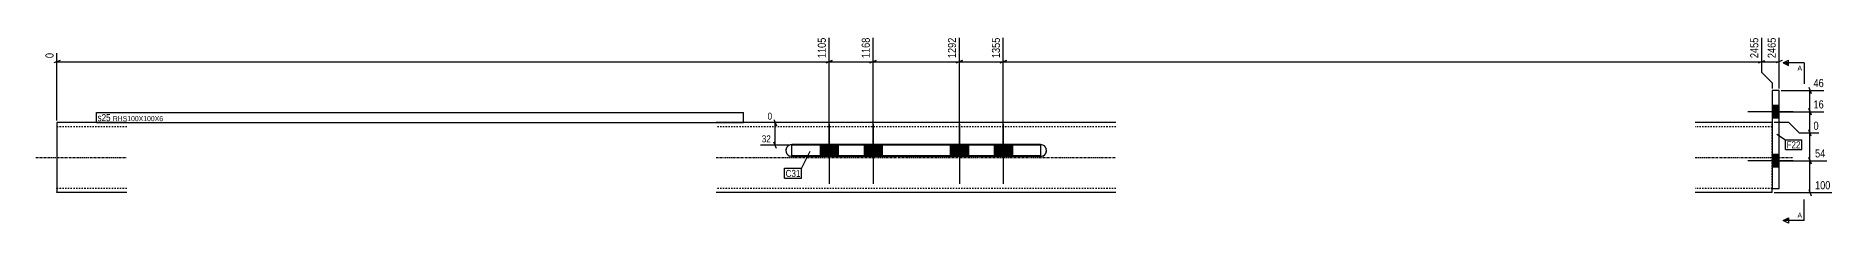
# Model space of a CAD drawing. Header units: millimetres. Extents: x 7 to 24444, y 5 to 856.
# Drawn here: x 7 to 2578, y 7 to 275 of the extents above; entities that cross this region are included whole.
import ezdxf

# ---------------------------------------------------------------- set-up
doc = ezdxf.new("R2010")
doc.units = ezdxf.units.MM
doc.linetypes.add('DXK_LINE_DOT2', pattern=[3.9198, 1.9599, -1.9599])
doc.linetypes.add('DXK_LINE_DOT3', pattern=[5.9187, 2.979, -0.9799, 0.9799, -0.9799])
for name, color, linetype in [('MÅLSÆTNING', 7, 'Continuous'), ('STÅL', 7, 'Continuous'), ('TEKST', 7, 'Continuous')]:
    doc.layers.add(name, color=color, linetype=linetype)
doc.styles.add('Arial', font='ARIAL.TTF', dxfattribs={"height": 0.2})
doc.styles.add('Arial Narrow', font='ARIALN.TTF', dxfattribs={"height": 0.2})

msp = doc.modelspace()

# ---------------------------------------------------------------- hatches: boundary and pattern name
at = {"layer": 'STÅL', "linetype": 'Continuous'}
for points in [[(2492.2, 175.2), (2492.2, 157.2), (2502.2, 157.2), (2502.2, 175.2)], [(2492.2, 175.2), (2492.2, 157.2), (2502.2, 157.2), (2502.2, 175.2)], [(1155.6, 118.3), (1129.6, 118.3), (1129.6, 103.3), (1155.6, 103.3)], [(1129.6, 103.3), (1155.6, 103.3), (1155.6, 118.3), (1129.6, 118.3)], [(1218.5, 118.3), (1192.5, 118.3), (1192.5, 103.3), (1218.5, 103.3)], [(1192.5, 103.3), (1218.5, 103.3), (1218.5, 118.3), (1192.5, 118.3)], [(1341.9, 118.3), (1315.9, 118.3), (1315.9, 103.3), (1341.9, 103.3)], [(1315.9, 103.3), (1341.9, 103.3), (1341.9, 118.3), (1315.9, 118.3)], [(1404.8, 118.3), (1378.8, 118.3), (1378.8, 103.3), (1404.8, 103.3)], [(1378.8, 103.3), (1404.8, 103.3), (1404.8, 118.3), (1378.8, 118.3)], [(2492.2, 105.2), (2492.2, 87.2), (2502.2, 87.2), (2502.2, 105.2)], [(2492.2, 105.2), (2492.2, 87.2), (2502.2, 87.2), (2502.2, 105.2)]]:
    msp.add_hatch(color=96, dxfattribs=at).paths.add_polyline_path(points)

# ---------------------------------------------------------------- linework, layer by layer
at = {"layer": 'MÅLSÆTNING', "color": 7, "linetype": 'Continuous'}
for p, q in [((1142.6, 113.8), (1142.6, 272.1)), ((1142.6, 113.8), (1142.6, 272.1)), ((1205.5, 113.8), (1205.5, 272.1)), ((1328.9, 113.8), (1328.9, 272.1)), ((1328.9, 113.8), (1328.9, 272.1)), ((1391.8, 113.8), (1391.8, 272.1)), ((2477.2, 272.1), (2477.2, 222.8)), ((2502.2, 199.7), (2502.2, 272.1)), ((41.7, 239.6), (32.7, 236)), ((37.2, 153.7), (37.2, 250.2)), ((37.2, 237.8), (1142.6, 237.8)), ((1147.1, 239.6), (1138.1, 236)), ((1138.1, 236), (1147.1, 239.6)), ((1142.6, 237.8), (1205.5, 237.8)), ((1201, 236), (1210, 239.6)), ((1333.4, 239.6), (1324.4, 236)), ((1324.4, 236), (1333.4, 239.6)), ((1328.9, 237.8), (1391.8, 237.8)), ((1387.3, 236), (1396.3, 239.6)), ((2472.7, 236), (2481.7, 239.6)), ((2477.2, 237.8), (2502.2, 237.8)), ((2506.7, 239.6), (2497.7, 236)), ((2477.2, 222.8), (2492.2, 207.8)), ((2477.2, 222.8), (2492.2, 207.8)), ((2492.2, 207.8), (2492.2, 199.7)), ((2492.2, 207.8), (2492.2, 199.7)), ((1063.6, 155.2), (1067.2, 146.2)), ((2495.2, 166.2), (2566.2, 166.2)), ((2544.6, 170.7), (2548.2, 161.7)), ((2546.4, 135.7), (2546.4, 166.2)), ((1094, 150.7), (1054.5, 150.7)), ((1065.4, 118.3), (1065.4, 150.7)), ((2516.4, 150.7), (2495.2, 150.7)), ((2516.4, 150.7), (2495.2, 150.7)), ((2531.4, 135.7), (2516.4, 150.7)), ((2531.4, 135.7), (2516.4, 150.7)), ((2558.9, 135.7), (2531.4, 135.7)), ((2558.9, 135.7), (2531.4, 135.7)), ((2548.2, 131.2), (2544.6, 140.2)), ((2548.2, 131.2), (2544.6, 140.2)), ((2546.4, 96.2), (2546.4, 135.7)), ((1086.2, 118.3), (1044.3, 118.3)), ((1067.2, 113.8), (1063.6, 122.8)), ((2495.2, 96.2), (2570.5, 96.2)), ((2495.2, 96.2), (2570.5, 96.2)), ((2544.6, 100.7), (2548.2, 91.7)), ((2548.2, 91.7), (2544.6, 100.7)), ((2546.4, 50.7), (2546.4, 96.2)), ((2544.6, 55.2), (2548.2, 46.2)), ((2495.2, 50.7), (2577.9, 50.7))]:
    msp.add_line(p, q, dxfattribs=at)
at = {"layer": 'STÅL', "color": 2, "linetype": 'Continuous'}
for p, q in [((2502.2, 196.7), (2492.2, 196.7)), ((2492.2, 196.7), (2492.2, 56.7)), ((2502.2, 56.7), (2502.2, 196.7)), ((37.2, 150.7), (37.2, 51.6)), ((137.2, 150.7), (37.2, 150.7)), ((1553, 150.7), (980.7, 150.7)), ((2492.2, 150.7), (2382.2, 150.7)), ((1089.2, 119.3), (1086, 118.7)), ((1086, 103), (1089.2, 102.3)), ((1445.2, 119.3), (1089.2, 119.3)), ((1445.2, 118.3), (1089.2, 118.3)), ((1089.2, 103.3), (1089.2, 118.3)), ((1445.2, 103.3), (1089.2, 103.3)), ((1215.2, 118.3), (1215.2, 103.3)), ((1319.3, 118.3), (1319.3, 103.3)), ((1448.4, 118.7), (1445.2, 119.3)), ((1445.2, 118.3), (1445.2, 103.3)), ((1445.2, 102.3), (1448.4, 103)), ((1445.2, 102.3), (1089.2, 102.3)), ((37.2, 50.7), (37.2, 51.6)), ((2492.2, 50.7), (2492.2, 56.7)), ((2492.2, 56.7), (2502.2, 56.7)), ((137.2, 50.7), (37.2, 50.7)), ((1553, 50.7), (980.7, 50.7)), ((2492.2, 50.7), (2382.2, 50.7))]:
    msp.add_line(p, q, dxfattribs=at)
at = {"layer": 'STÅL', "color": 96, "linetype": 'Continuous'}
for p, q in [((2522.4, 166.2), (2457.4, 166.2)), ((2522.4, 166.2), (2457.4, 166.2)), ((2502.2, 175.2), (2492.2, 175.2)), ((2502.2, 175.2), (2492.2, 175.2)), ((2502.2, 157.2), (2492.2, 157.2)), ((2502.2, 157.2), (2492.2, 157.2)), ((1142.6, 148.3), (1142.6, 63.3)), ((1142.6, 148.3), (1142.6, 63.3)), ((1205.5, 148.3), (1205.5, 63.3)), ((1205.5, 148.3), (1205.5, 63.3)), ((1328.9, 148.3), (1328.9, 63.3)), ((1328.9, 148.3), (1328.9, 63.3)), ((1391.8, 148.3), (1391.8, 63.3)), ((1391.8, 148.3), (1391.8, 63.3)), ((1129.6, 118.3), (1129.6, 103.3)), ((1129.6, 118.3), (1129.6, 103.3)), ((1155.6, 118.3), (1155.6, 103.3)), ((1155.6, 118.3), (1155.6, 103.3)), ((1192.5, 118.3), (1192.5, 103.3)), ((1192.5, 118.3), (1192.5, 103.3)), ((1218.5, 118.3), (1218.5, 103.3)), ((1218.5, 118.3), (1218.5, 103.3)), ((1315.9, 118.3), (1315.9, 103.3)), ((1315.9, 118.3), (1315.9, 103.3)), ((1341.9, 118.3), (1341.9, 103.3)), ((1341.9, 118.3), (1341.9, 103.3)), ((1378.8, 118.3), (1378.8, 103.3)), ((1378.8, 118.3), (1378.8, 103.3)), ((1404.8, 118.3), (1404.8, 103.3)), ((1404.8, 118.3), (1404.8, 103.3)), ((2502.2, 105.2), (2492.2, 105.2)), ((2502.2, 105.2), (2492.2, 105.2)), ((2522.4, 96.2), (2457.4, 96.2)), ((2522.4, 96.2), (2457.4, 96.2)), ((2502.2, 87.2), (2492.2, 87.2)), ((2502.2, 87.2), (2492.2, 87.2))]:
    msp.add_line(p, q, dxfattribs=at)
at = {"layer": 'STÅL', "color": 7, "linetype": 'DXK_LINE_DOT2'}
for p, q in [((137.2, 144.7), (37.2, 144.7)), ((1553, 144.7), (980.7, 144.7)), ((2492.2, 144.7), (2382.2, 144.7)), ((2492.2, 56.7), (2492.2, 150.7)), ((1089.2, 119.3), (1086, 118.7)), ((1086, 103), (1089.2, 102.3)), ((1448.4, 118.7), (1445.2, 119.3)), ((1445.2, 102.3), (1448.4, 103)), ((37.2, 56.7), (37.2, 57.2)), ((137.2, 56.7), (37.2, 56.7)), ((1553, 56.7), (980.7, 56.7)), ((2492.2, 56.7), (2382.2, 56.7))]:
    msp.add_line(p, q, dxfattribs=at)
at = {"layer": 'STÅL', "color": 7, "linetype": 'DXK_LINE_DOT3'}
for p, q in [((7.2, 100.7), (137.2, 100.7)), ((980.7, 100.7), (1553, 100.7)), ((2382.2, 100.7), (2522.2, 100.7))]:
    msp.add_line(p, q, dxfattribs=at)
at = {"layer": 'STÅL', "color": 2, "linetype": 'Continuous'}
for centre, start, end in [((1089.2, 110.8), 112.5, 247.5), ((1445.2, 110.8), 292.5, 67.5)]:
    msp.add_arc(centre, 8.5, start, end, dxfattribs=at)
at = {"layer": 'STÅL', "color": 7, "linetype": 'DXK_LINE_DOT2'}
for centre, start, end in [((1089.2, 110.8), 112.5, 247.5), ((1445.2, 110.8), 292.5, 67.5)]:
    msp.add_arc(centre, 8.5, start, end, dxfattribs=at)

# ---------------------------------------------------------------- wipeouts: each hides what was drawn before it
at = {"color": 0, "linetype": 'Continuous'}
for points in [[(2535.2, 225), (2535.2, 232.5), (2528.5, 232.5), (2528.5, 225)], [(2535.2, 14.7), (2535.2, 22.2), (2528.5, 22.2), (2528.5, 14.7)]]:
    msp.add_wipeout(points, dxfattribs=at).dxf.layer = 'TEKST'
at = {"color": 0}
msp.add_wipeout([(1101.4, 73.1), (1101.4, 83.6), (1080.3, 83.6), (1080.3, 73.1)], dxfattribs=at).dxf.layer = 'TEKST'

# ---------------------------------------------------------------- next in the draw order: hatches: boundary and pattern name
at = {"layer": 'TEKST', "linetype": 'Continuous'}
msp.add_hatch(color=30, dxfattribs=at).paths.add_polyline_path([(2515.7, 14.7), (2515.7, 10.9), (2508.2, 10.9)])

# ---------------------------------------------------------------- next in the draw order: linework, layer by layer
at = {"layer": 'TEKST', "color": 30, "linetype": 'Continuous'}
for p, q in [((2515.7, 232.5), (2515.7, 240)), ((2508.2, 10.9), (2515.7, 14.7)), ((2515.7, 7.2), (2508.2, 10.9)), ((2515.7, 14.7), (2515.7, 7.2))]:
    msp.add_line(p, q, dxfattribs=at)
at = {"layer": 'TEKST', "color": 7, "linetype": 'Continuous'}
for q in [(2538.2, 40.9), (2508.2, 10.9)]:
    msp.add_line((2538.2, 10.9), q, dxfattribs=at)

# ---------------------------------------------------------------- next in the draw order: texts
at = {"layer": 'TEKST', "color": 3, "linetype": 'Continuous', "style": 'Arial'}
for p in [(2528.5, 225), (2528.5, 14.7)]:
    msp.add_text('A', height=7.16, dxfattribs=at).set_placement(p)

# ---------------------------------------------------------------- next in the draw order: wipeouts: each hides what was drawn before it
at = {"color": 0, "linetype": 'Continuous'}
for points in [[(1140.2, 274.5), (1123.4, 274.5), (1123.4, 240.5), (1140.2, 240.5)], [(1203.1, 274.5), (1186.3, 274.5), (1186.3, 240.5), (1203.1, 240.5)], [(1389.4, 274.5), (1372.6, 274.5), (1372.6, 240.5), (1389.4, 240.5)], [(2499.8, 274.5), (2483, 274.5), (2483, 240.5), (2499.8, 240.5)], [(34.8, 252.6), (18, 252.6), (18, 240.5), (34.8, 240.5)], [(2568.6, 168.6), (2568.6, 185.4), (2549.1, 185.4), (2549.1, 168.6)], [(1063, 152.8), (1063, 167.5), (1052.4, 167.5), (1052.4, 152.8)], [(1061.1, 120.4), (1061.1, 135.1), (1044.1, 135.1), (1044.1, 120.4)], [(2570.8, 98.6), (2570.8, 115.4), (2551.3, 115.4), (2551.3, 98.6)], [(2578.1, 53.1), (2578.1, 69.9), (2551.3, 69.9), (2551.3, 53.1)]]:
    msp.add_wipeout(points, dxfattribs=at).dxf.layer = 'MÅLSÆTNING'
at = {"color": 0}
for points in [[(114, 152.8), (114, 163.3), (95.5, 163.3), (95.5, 152.8)], [(2532.8, 114), (2532.8, 124.5), (2513, 124.5), (2513, 114)], [(1101.4, 73.1), (1101.4, 83.6), (1080.3, 83.6), (1080.3, 73.1)]]:
    msp.add_wipeout(points, dxfattribs=at).dxf.layer = 'TEKST'

# ---------------------------------------------------------------- next in the draw order: hatches: boundary and pattern name
at = {"layer": 'TEKST', "linetype": 'Continuous'}
msp.add_hatch(color=30, dxfattribs=at).paths.add_polyline_path([(2515.7, 236.2), (2515.7, 232.5), (2508.2, 236.2)])

# ---------------------------------------------------------------- next in the draw order: linework, layer by layer
at = {"layer": 'MÅLSÆTNING', "color": 7, "linetype": 'Continuous'}
for p, q in [((1205.5, 113.8), (1205.5, 272.1)), ((1391.8, 113.8), (1391.8, 272.1)), ((2477.2, 272.1), (2477.2, 222.8)), ((1210, 239.6), (1201, 236)), ((1205.5, 237.8), (1328.9, 237.8)), ((1396.3, 239.6), (1387.3, 236)), ((1391.8, 237.8), (2477.2, 237.8)), ((2472.7, 236), (2481.7, 239.6)), ((2505.2, 196.7), (2566.2, 196.7)), ((2544.6, 201.2), (2548.2, 192.2)), ((2546.4, 166.2), (2546.4, 196.7)), ((2495.2, 166.2), (2566.2, 166.2)), ((2548.2, 161.7), (2544.6, 170.7))]:
    msp.add_line(p, q, dxfattribs=at)
at = {"layer": 'TEKST', "color": 30, "linetype": 'Continuous'}
for q in [(2515.7, 240), (2515.7, 232.5)]:
    msp.add_line((2508.2, 236.2), q, dxfattribs=at)
at = {"layer": 'TEKST', "color": 7, "linetype": 'Continuous'}
for p, q in [((2538.2, 236.2), (2508.2, 236.2)), ((1114.7, 109.3), (1103.2, 85.4)), ((1078.5, 85.4), (1103.2, 85.4)), ((1078.5, 71.3), (1078.5, 85.4)), ((1103.2, 71.3), (1103.2, 85.4)), ((1078.5, 71.3), (1103.2, 71.3))]:
    msp.add_line(p, q, dxfattribs=at)

# ---------------------------------------------------------------- next in the draw order: texts
at = {"layer": 'MÅLSÆTNING', "color": 3, "linetype": 'Continuous', "style": 'Arial Narrow'}
for s, height, p in [('1105', 11.45, (1137.8, 242.9)), ('1168', 11.45, (1200.7, 242.9)), ('1355', 11.45, (1387, 242.9)), ('2465', 11.45, (2497.4, 242.9)), ('0', 11.5, (32.4, 242.9))]:
    msp.add_text(s, height=height, rotation=90.0002, dxfattribs=at).set_placement(p)
for s, height, p in [('16', 11.45, (2551.5, 171)), ('0', 10, (1054.5, 154.9)), ('32', 10.02, (1046.2, 122.5)), ('54', 11.45, (2553.7, 101)), ('100', 11.45, (2553.7, 55.5))]:
    msp.add_text(s, height=height, dxfattribs=at).set_placement(p)
at = {"layer": 'TEKST', "color": 3, "style": 'Arial Narrow'}
msp.add_text('C31', height=10.02, dxfattribs=at).set_placement((1080.3, 73.1))

# ---------------------------------------------------------------- next in the draw order: wipeouts: each hides what was drawn before it
at = {"color": 0}
for points in [[(114, 152.8), (114, 163.3), (95.5, 163.3), (95.5, 152.8)], [(2532.8, 114), (2532.8, 124.5), (2513, 124.5), (2513, 114)]]:
    msp.add_wipeout(points, dxfattribs=at).dxf.layer = 'TEKST'

# ---------------------------------------------------------------- next in the draw order: linework, layer by layer
at = {"layer": 'TEKST', "color": 7, "linetype": 'Continuous'}
for p, q in [((93.7, 151), (93.7, 165.1)), ((2499.1, 134.3), (2511.2, 126.3)), ((2511.2, 126.3), (2534.6, 126.3)), ((2511.2, 112.2), (2511.2, 126.3)), ((2511.2, 112.2), (2534.6, 112.2)), ((2534.6, 112.2), (2534.6, 126.3))]:
    msp.add_line(p, q, dxfattribs=at)

# ---------------------------------------------------------------- next in the draw order: texts
at = {"layer": 'TEKST', "color": 3, "style": 'Arial Narrow'}
msp.add_text('F22', height=10.02, dxfattribs=at).set_placement((2513, 114))

# ---------------------------------------------------------------- next in the draw order: wipeouts: each hides what was drawn before it
at = {"color": 0, "linetype": 'Continuous'}
for points in [[(1326.5, 274.5), (1309.7, 274.5), (1309.7, 240.5), (1326.5, 240.5)], [(2474.8, 274.5), (2458, 274.5), (2458, 240.5), (2474.8, 240.5)], [(2568.6, 199.1), (2568.6, 215.9), (2549.1, 215.9), (2549.1, 199.1)], [(2561.3, 138.1), (2561.3, 154.9), (2549.1, 154.9), (2549.1, 138.1)]]:
    msp.add_wipeout(points, dxfattribs=at).dxf.layer = 'MÅLSÆTNING'
at = {"color": 0}
msp.add_wipeout([(1018, 152.8), (1018, 160.3), (117.2, 160.3), (117.2, 152.8)], dxfattribs=at).dxf.layer = 'TEKST'

# ---------------------------------------------------------------- next in the draw order: linework, layer by layer
at = {"layer": 'TEKST', "color": 7, "linetype": 'Continuous'}
msp.add_line((2538.2, 236.2), (2538.2, 206.2), dxfattribs=at)

# ---------------------------------------------------------------- next in the draw order: texts
at = {"layer": 'MÅLSÆTNING', "color": 3, "linetype": 'Continuous', "style": 'Arial Narrow'}
for s, p in [('1292', (1324.1, 242.9)), ('2455', (2472.4, 242.9))]:
    msp.add_text(s, height=11.45, rotation=90.0002, dxfattribs=at).set_placement(p)
for s, height, p in [('46', 11.45, (2551.5, 201.5)), ('0', 11.5, (2551.5, 140.5))]:
    msp.add_text(s, height=height, dxfattribs=at).set_placement(p)

# ---------------------------------------------------------------- next in the draw order: wipeouts: each hides what was drawn before it
at = {"color": 0}
msp.add_wipeout([(1018, 152.8), (1018, 160.3), (117.2, 160.3), (117.2, 152.8)], dxfattribs=at).dxf.layer = 'TEKST'

# ---------------------------------------------------------------- next in the draw order: linework, layer by layer
at = {"layer": 'TEKST', "color": 7, "linetype": 'Continuous'}
for p, q in [((93.7, 165.1), (1019.8, 165.1)), ((1019.8, 151), (1019.8, 165.1)), ((93.7, 151), (1019.8, 151))]:
    msp.add_line(p, q, dxfattribs=at)

# ---------------------------------------------------------------- next in the draw order: texts
at = {"layer": 'TEKST', "color": 3, "style": 'Arial Narrow'}
for s, height, p in [('s25', 10.02, (95.5, 152.8)), ('RHS100X100X6', 7.158, (117.2, 152.8))]:
    msp.add_text(s, height=height, dxfattribs=at).set_placement(p)

doc.saveas('drawing.dxf')
